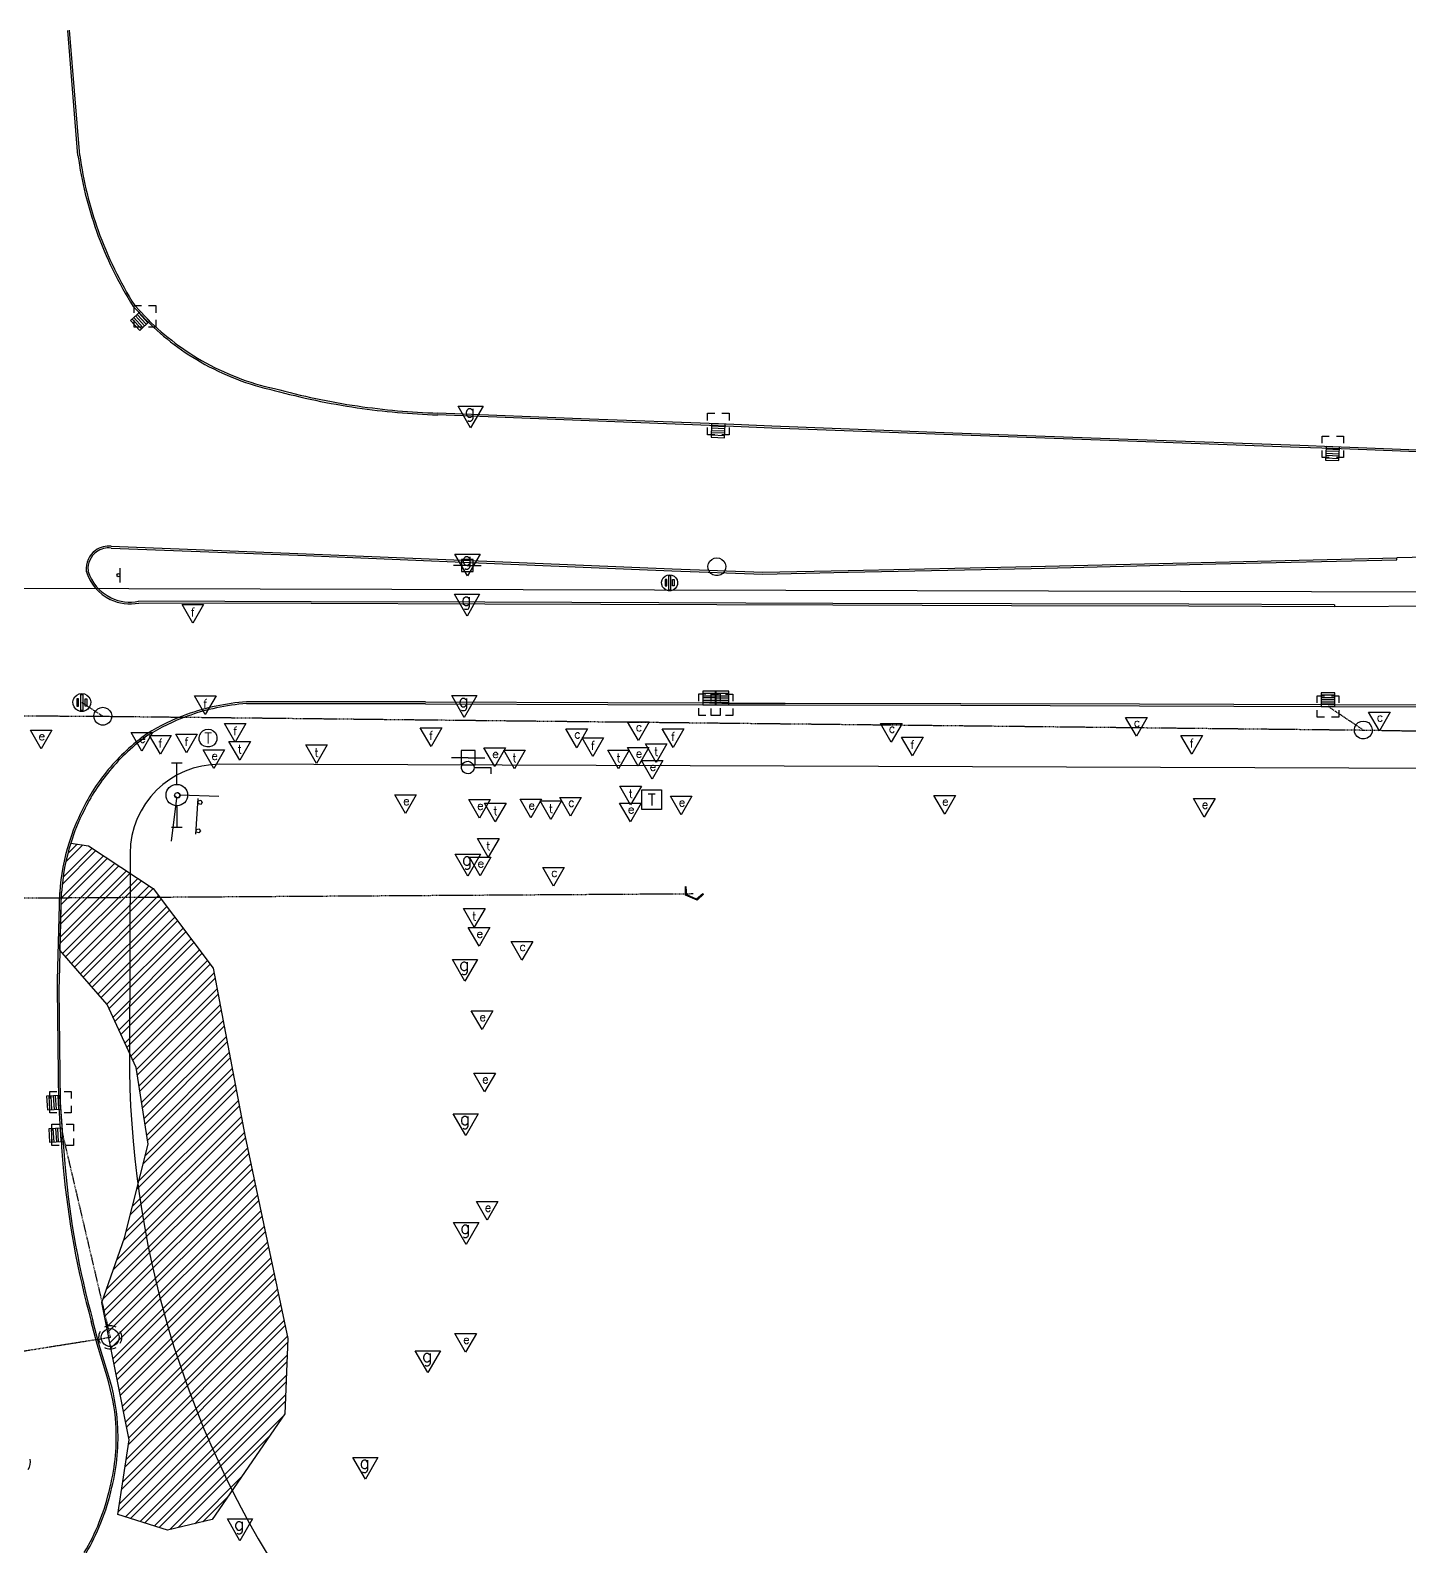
# Model space of a CAD drawing. Header units: feet. Extents: x 19943 to 22668, y 19646 to 21490.
# Drawn here: x 20239.2 to 20624.5, y 21063.5 to 21487.2 of the extents above; entities that cross this region are included whole.
import ezdxf

# ---------------------------------------------------------------- set-up
doc = ezdxf.new("R2010")
doc.units = ezdxf.units.FT
doc.header["$MEASUREMENT"] = 0
doc.linetypes.add('DASHED2', pattern=[0.375, 0.25, -0.125])
for name, color, linetype in [('V-CATV-UNDR-MRKR', 253, 'Continuous'), ('V-FIBR-UNDR-MRKR', 253, 'Continuous'), ('V-LSCP', 254, 'Continuous'), ('V-NGAS', 253, 'Continuous'), ('V-NGAS-PIPE', 253, 'Continuous'), ('V-NGAS-PIPE-MRKR', 253, 'Continuous'), ('V-PHON', 253, 'Continuous'), ('V-PHON-MHOL', 253, 'Continuous'), ('V-PHON-UNDR-MRKR', 253, 'Continuous'), ('V-POWR-POLE', 253, 'Continuous'), ('V-POWR-POLE-GUYW', 253, 'Continuous'), ('V-POWR-UNDR-MRKR', 253, 'Continuous'), ('V-PROP-LINE', 253, 'Continuous'), ('V-ROAD-CURB', 253, 'Continuous'), ('V-ROAD-CURB-BACK', 253, 'Continuous'), ('V-ROAD-CURB-FACE', 253, 'Continuous'), ('V-ROAD-SIGN', 253, 'Continuous'), ('V-STRM', 253, 'Continuous'), ('V-STRM-HWL', 253, 'Continuous'), ('V-STRM-INLT-CURB-BACK', 253, 'Continuous'), ('V-STRM-MHOL', 253, 'Continuous'), ('V-STRM-PIPE', 253, 'DASHED2'), ('V-STRM-YARD-INLT', 253, 'Continuous')]:
    doc.layers.add(name, color=color, linetype=linetype)
doc.styles.add('14', font='ROMANS')

# ---------------------------------------------------------------- blocks, each defined once
blk = doc.blocks.new('ex gas pm_flag')
for p, q in [((-0.0703, 0.0463), (0.0703, 0.0463)), ((0, -0.076), (-0.0703, 0.0463)), ((0.0703, 0.0463), (0, -0.076))]:
    blk.add_line(p, q)
at = {"style": '14'}
blk.add_text('g', height=0.07, dxfattribs=at).set_placement((-0.0332, -0.016))
blk = doc.blocks.new('ex gas valve')
for p, q in [((0, 0), (-0.077, 0)), ((0.033, 0.033), (-0.033, 0.033)), ((-0.033, 0.033), (-0.033, -0.033)), ((0, 0), (0.077, 0)), ((0.033, -0.033), (0.033, 0.033)), ((-0.033, -0.033), (0.033, -0.033))]:
    blk.add_line(p, q)
blk = doc.blocks.new('ex util pole')
for p, q in [((-0.06, 0), (-0.18, 0)), ((-0.1795, 0.03), (-0.1795, -0.03)), ((0.06, 0), (0.18, 0)), ((0.1801, 0.03), (0.1801, -0.03))]:
    blk.add_line(p, q)
blk.add_circle((0, 0), 0.06)
blk = doc.blocks.new('ex inlet')
for p, q in [((-0.06, 0.06), (-0.02, 0.06)), ((-0.06, 0.02), (-0.06, 0.06)), ((0.02, 0.06), (0.06, 0.06)), ((0.06, 0.06), (0.06, 0.02)), ((-0.06, -0.06), (-0.06, -0.02)), ((-0.02, -0.06), (-0.06, -0.06)), ((0.06, -0.06), (0.02, -0.06)), ((0.06, -0.02), (0.06, -0.06))]:
    blk.add_line(p, q)
blk = doc.blocks.new('ex storm mh')
for start, end in [(150, 210), (60, 120), (330, 30), (240, 300)]:
    blk.add_arc((0, 0), 0.065, start, end)
blk = doc.blocks.new('Existing Basemap')
at = {"layer": 'V-LSCP'}
h = blk.add_hatch(dxfattribs=at)
h.set_pattern_fill('ANSI32', color=256, scale=10, style=0)
h.set_pattern_definition([(45, (0.0085, -0.0877), (-2.65165043, 2.65165043), []), (45, (1.7763, -0.0877), (-2.65165043, 2.65165043), [])])
h.paths.add_polyline_path([(20290.27, 21225.15), (20273.46, 21247.38), (20255.43, 21259.33), (20250.46, 21260.04, 0.059095), (20247.88, 21246.23), (20247.37, 21230.14), (20260.66, 21214.98), (20268.76, 21197.39), (20272.1, 21175.95), (20265.51, 21149.72), (20259.1, 21131.7), (20266.76, 21093.34), (20263.64, 21072.44), (20277.49, 21068.1), (20290, 21071.04), (20310.25, 21100.55), (20311.14, 21121.65), (20299.21, 21177.96)])
h.paths.add_polyline_path([(20223.17, 21005.26), (20220.12, 21018.71), (20211.23, 21023.52), (20204.81, 21018.25), (20201.09, 21007.09), (20197.78, 20993.54), (20192.91, 20987.35), (20182.8, 20980.29), (20169.88, 20976.39), (20159.51, 20978.12), (20152.33, 20981.42), (20147.28, 20979.59), (20145.01, 20976.61), (20145.47, 20973.07), (20154.27, 20965.3), (20176.75, 20954.22), (20189.97, 20953.19), (20201.19, 20961.96), (20212.21, 20975.6), (20221.29, 20991.65)])
at = {"layer": 'V-CATV-UNDR-MRKR', "linetype": 'Continuous'}
for p, q in [((20613.05, 21296.66), (20619.05, 21296.66)), ((20616.05, 21291.44), (20613.05, 21296.66)), ((20619.05, 21296.66), (20616.05, 21291.44)), ((20406.03, 21293.93), (20412.03, 21293.93)), ((20409.03, 21288.71), (20406.03, 21293.93)), ((20412.03, 21293.93), (20409.03, 21288.71)), ((20476.7, 21293.52), (20482.7, 21293.52)), ((20479.7, 21288.3), (20476.7, 21293.52)), ((20482.7, 21293.52), (20479.7, 21288.3)), ((20545.16, 21295.18), (20551.16, 21295.18)), ((20548.16, 21289.96), (20545.16, 21295.18)), ((20551.16, 21295.18), (20548.16, 21289.96)), ((20388.81, 21291.95), (20394.81, 21291.95)), ((20391.81, 21286.73), (20388.81, 21291.95)), ((20394.81, 21291.95), (20391.81, 21286.73)), ((20387.1, 21272.84), (20393.1, 21272.84)), ((20390.1, 21267.62), (20387.1, 21272.84)), ((20393.1, 21272.84), (20390.1, 21267.62)), ((20382.34, 21253.27), (20388.34, 21253.27)), ((20385.34, 21248.05), (20382.34, 21253.27)), ((20388.34, 21253.27), (20385.34, 21248.05)), ((20373.51, 21232.54), (20379.51, 21232.54)), ((20376.51, 21227.32), (20373.51, 21232.54)), ((20379.51, 21232.54), (20376.51, 21227.32))]:
    blk.add_line(p, q, dxfattribs=at)
at = {"layer": 'V-FIBR-UNDR-MRKR'}
for p, q in [((20281.56, 21326.76), (20287.56, 21326.76)), ((20284.56, 21321.54), (20281.56, 21326.76)), ((20287.56, 21326.76), (20284.56, 21321.54)), ((20285.05, 21301.2), (20291.05, 21301.2)), ((20288.05, 21295.98), (20285.05, 21301.2)), ((20291.05, 21301.2), (20288.05, 21295.98)), ((20293.41, 21293.53), (20299.41, 21293.53)), ((20296.41, 21288.31), (20293.41, 21293.53)), ((20299.41, 21293.53), (20296.41, 21288.31)), ((20272.5, 21290.12), (20278.5, 21290.12)), ((20275.5, 21284.9), (20272.5, 21290.12)), ((20278.5, 21290.12), (20275.5, 21284.9)), ((20279.82, 21290.55), (20285.82, 21290.55)), ((20282.82, 21285.33), (20279.82, 21290.55)), ((20285.82, 21290.55), (20282.82, 21285.33)), ((20348.11, 21292.25), (20354.11, 21292.25)), ((20351.11, 21287.03), (20348.11, 21292.25)), ((20354.11, 21292.25), (20351.11, 21287.03)), ((20393.32, 21289.44), (20399.32, 21289.44)), ((20396.32, 21284.22), (20393.32, 21289.44)), ((20399.32, 21289.44), (20396.32, 21284.22)), ((20415.72, 21291.97), (20421.72, 21291.97)), ((20418.72, 21286.75), (20415.72, 21291.97)), ((20421.72, 21291.97), (20418.72, 21286.75)), ((20482.59, 21289.7), (20488.59, 21289.7)), ((20485.59, 21284.48), (20482.59, 21289.7)), ((20488.59, 21289.7), (20485.59, 21284.48)), ((20560.63, 21290.12), (20566.63, 21290.12)), ((20563.63, 21284.9), (20560.63, 21290.12)), ((20566.63, 21290.12), (20563.63, 21284.9))]:
    blk.add_line(p, q, dxfattribs=at)
at = {"layer": 'V-LSCP'}
for p, q in [((20250.46, 21260.04), (20255.43, 21259.33)), ((20255.43, 21259.33), (20273.46, 21247.38)), ((20247.37, 21230.14), (20247.88, 21246.23)), ((20273.46, 21247.38), (20290.27, 21225.15)), ((20260.66, 21214.98), (20247.37, 21230.14)), ((20290.27, 21225.15), (20299.21, 21177.96)), ((20268.76, 21197.39), (20260.66, 21214.98)), ((20272.1, 21175.95), (20268.76, 21197.39)), ((20299.21, 21177.96), (20311.14, 21121.65)), ((20265.51, 21149.72), (20272.1, 21175.95)), ((20259.1, 21131.7), (20265.51, 21149.72)), ((20266.76, 21093.34), (20259.1, 21131.7)), ((20311.14, 21121.65), (20310.25, 21100.55)), ((20310.25, 21100.55), (20290, 21071.04)), ((20263.64, 21072.44), (20266.76, 21093.34)), ((20277.49, 21068.1), (20263.64, 21072.44)), ((20290, 21071.04), (20277.49, 21068.1))]:
    blk.add_line(p, q, dxfattribs=at)
blk.add_arc((20307.38, 21242.29), 59.63, 162.6823, 176.2101, dxfattribs=at)
at = {"layer": 'V-NGAS-PIPE'}
for p, q in [((20359.64, 21281.44), (20359.8, 21281.93)), ((20359.64, 21280.91), (20359.64, 21281.44)), ((20359.8, 21280.42), (20359.64, 21280.91)), ((20359.8, 21281.93), (20360.09, 21282.37)), ((20360.09, 21279.98), (20359.8, 21280.42)), ((20360.09, 21282.37), (20360.5, 21282.69)), ((20360.5, 21279.66), (20360.09, 21279.98)), ((20360.5, 21282.69), (20360.98, 21282.88)), ((20360.98, 21279.47), (20360.5, 21279.66)), ((20360.98, 21282.88), (20361.5, 21282.92)), ((20361.5, 21282.92), (20362.01, 21282.8)), ((20362.01, 21282.8), (20362.46, 21282.54)), ((20362.46, 21279.81), (20362.01, 21279.55)), ((20362.46, 21282.54), (20362.82, 21282.16)), ((20362.82, 21280.19), (20362.46, 21279.81)), ((20362.82, 21282.16), (20363.05, 21281.69)), ((20363.05, 21280.66), (20362.82, 21280.19)), ((20363.05, 21281.69), (20363.12, 21281.18)), ((20363.12, 21281.18), (20363.05, 21280.66)), ((20363.12, 21281.18), (20363.12, 21281.18)), ((20363.12, 21281.18), (20367.78, 21281.18)), ((20367.78, 21281.18), (20367.78, 21279.43)), ((20361.5, 21279.43), (20360.98, 21279.47)), ((20362.01, 21279.55), (20361.5, 21279.43))]:
    blk.add_line(p, q, dxfattribs=at)
at = {"layer": 'V-PHON'}
for p, q in [((20410, 21269.44), (20410, 21274.94)), ((20410, 21274.94), (20415.5, 21274.94)), ((20415.5, 21274.94), (20415.5, 21269.44)), ((20415.5, 21269.44), (20410, 21269.44))]:
    blk.add_line(p, q, dxfattribs=at)
at = {"layer": 'V-PHON-MHOL'}
for p, q in [((20286.32, 21289.59), (20286.49, 21290.32)), ((20286.38, 21288.85), (20286.32, 21289.59)), ((20286.65, 21288.16), (20286.38, 21288.85)), ((20286.49, 21290.32), (20286.86, 21290.97)), ((20287.11, 21287.57), (20286.65, 21288.16)), ((20286.86, 21290.97), (20287.4, 21291.47)), ((20287.4, 21291.47), (20288.08, 21291.8)), ((20288.08, 21291.8), (20288.81, 21291.91)), ((20288.81, 21291.91), (20289.55, 21291.8)), ((20288.81, 21291.91), (20288.81, 21291.91)), ((20289.55, 21291.8), (20290.22, 21291.47)), ((20290.22, 21291.47), (20290.77, 21290.97)), ((20290.98, 21288.16), (20290.51, 21287.57)), ((20290.77, 21290.97), (20291.14, 21290.32)), ((20291.25, 21288.85), (20290.98, 21288.16)), ((20291.14, 21290.32), (20291.31, 21289.59)), ((20291.31, 21289.59), (20291.25, 21288.85)), ((20287.73, 21287.15), (20287.11, 21287.57)), ((20288.44, 21286.93), (20287.73, 21287.15)), ((20289.19, 21286.93), (20288.44, 21286.93)), ((20289.9, 21287.15), (20289.19, 21286.93)), ((20290.51, 21287.57), (20289.9, 21287.15))]:
    blk.add_line(p, q, dxfattribs=at)
at = {"layer": 'V-PHON-UNDR-MRKR', "linetype": 'Continuous'}
for p, q in [((20294.66, 21288.47), (20300.66, 21288.47)), ((20297.66, 21283.25), (20294.66, 21288.47)), ((20300.66, 21288.47), (20297.66, 21283.25)), ((20316.14, 21287.52), (20322.14, 21287.52)), ((20319.14, 21282.3), (20316.14, 21287.52)), ((20322.14, 21287.52), (20319.14, 21282.3)), ((20371.42, 21286.03), (20377.42, 21286.03)), ((20374.42, 21280.81), (20371.42, 21286.03)), ((20377.42, 21286.03), (20374.42, 21280.81)), ((20400.49, 21286.03), (20406.49, 21286.03)), ((20403.49, 21280.81), (20400.49, 21286.03)), ((20406.49, 21286.03), (20403.49, 21280.81)), ((20411.01, 21287.78), (20417.01, 21287.78)), ((20414.01, 21282.56), (20411.01, 21287.78)), ((20417.01, 21287.78), (20414.01, 21282.56)), ((20403.88, 21276), (20409.88, 21276)), ((20406.88, 21270.78), (20403.88, 21276)), ((20409.88, 21276), (20406.88, 21270.78)), ((20366.07, 21271.21), (20372.07, 21271.21)), ((20369.07, 21265.99), (20366.07, 21271.21)), ((20372.07, 21271.21), (20369.07, 21265.99)), ((20381.59, 21271.86), (20387.59, 21271.86)), ((20384.59, 21266.64), (20381.59, 21271.86)), ((20387.59, 21271.86), (20384.59, 21266.64)), ((20364.11, 21261.39), (20370.11, 21261.39)), ((20367.11, 21256.17), (20364.11, 21261.39)), ((20370.11, 21261.39), (20367.11, 21256.17)), ((20360.19, 21241.77), (20366.19, 21241.77)), ((20363.19, 21236.55), (20360.19, 21241.77)), ((20366.19, 21241.77), (20363.19, 21236.55))]:
    blk.add_line(p, q, dxfattribs=at)
at = {"layer": 'V-POWR-POLE-GUYW'}
for p, q in [((20278.58, 21260.56), (20280.12, 21272.58)), ((20279.43, 21273.48), (20279.73, 21274.02)), ((20279.59, 21272.89), (20279.43, 21273.48)), ((20279.49, 21273.5), (20279.72, 21274.01)), ((20279.69, 21272.98), (20279.49, 21273.5)), ((20279.49, 21273.5), (20279.49, 21273.5)), ((20280.12, 21272.58), (20279.59, 21272.89)), ((20280.2, 21272.75), (20279.69, 21272.98)), ((20279.72, 21274.01), (20280.25, 21274.2)), ((20279.73, 21274.02), (20280.33, 21274.18)), ((20280.72, 21272.74), (20280.12, 21272.58)), ((20280.72, 21272.94), (20280.2, 21272.75)), ((20280.25, 21274.2), (20280.75, 21273.97)), ((20280.33, 21274.18), (20280.87, 21273.88)), ((20280.33, 21274.18), (20280.33, 21274.18)), ((20280.95, 21273.45), (20280.72, 21272.94)), ((20281.03, 21273.28), (20280.72, 21272.74)), ((20280.75, 21273.97), (20280.95, 21273.45)), ((20280.87, 21273.88), (20281.03, 21273.28)), ((20291.86, 21273.09), (20280.95, 21273.45))]:
    blk.add_line(p, q, dxfattribs=at)
at = {"layer": 'V-POWR-UNDR-MRKR'}
for p, q in [((20239.17, 21291.66), (20245.17, 21291.66)), ((20242.17, 21286.44), (20239.17, 21291.66)), ((20245.17, 21291.66), (20242.17, 21286.44)), ((20267.3, 21290.97), (20273.3, 21290.97)), ((20270.3, 21285.75), (20267.3, 21290.97)), ((20273.3, 21290.97), (20270.3, 21285.75)), ((20287.44, 21286.16), (20293.44, 21286.16)), ((20290.44, 21280.94), (20287.44, 21286.16)), ((20293.44, 21286.16), (20290.44, 21280.94)), ((20365.91, 21286.7), (20371.91, 21286.7)), ((20368.91, 21281.48), (20365.91, 21286.7)), ((20371.91, 21286.7), (20368.91, 21281.48)), ((20406, 21286.8), (20412, 21286.8)), ((20409, 21281.58), (20406, 21286.8)), ((20412, 21286.8), (20409, 21281.58)), ((20409.88, 21283.13), (20415.88, 21283.13)), ((20412.88, 21277.91), (20409.88, 21283.13)), ((20415.88, 21283.13), (20412.88, 21277.91)), ((20341, 21273.53), (20347, 21273.53)), ((20344, 21268.31), (20341, 21273.53)), ((20347, 21273.53), (20344, 21268.31)), ((20361.66, 21272.22), (20367.66, 21272.22)), ((20364.66, 21267), (20361.66, 21272.22)), ((20367.66, 21272.22), (20364.66, 21267)), ((20375.99, 21272.3), (20381.99, 21272.3)), ((20378.99, 21267.08), (20375.99, 21272.3)), ((20381.99, 21272.3), (20378.99, 21267.08)), ((20403.81, 21271.21), (20409.81, 21271.21)), ((20406.81, 21265.99), (20403.81, 21271.21)), ((20409.81, 21271.21), (20406.81, 21265.99)), ((20418.01, 21273.15), (20424.01, 21273.15)), ((20421.01, 21267.93), (20418.01, 21273.15)), ((20424.01, 21273.15), (20421.01, 21267.93)), ((20491.61, 21273.4), (20497.61, 21273.4)), ((20494.61, 21268.18), (20491.61, 21273.4)), ((20497.61, 21273.4), (20494.61, 21268.18)), ((20564.14, 21272.53), (20570.14, 21272.53)), ((20567.14, 21267.31), (20564.14, 21272.53)), ((20570.14, 21272.53), (20567.14, 21267.31)), ((20361.82, 21256.12), (20367.82, 21256.12)), ((20364.82, 21250.9), (20361.82, 21256.12)), ((20367.82, 21256.12), (20364.82, 21250.9)), ((20361.53, 21236.45), (20367.53, 21236.45)), ((20364.53, 21231.23), (20361.53, 21236.45)), ((20367.53, 21236.45), (20364.53, 21231.23)), ((20362.36, 21213.18), (20368.36, 21213.18)), ((20365.36, 21207.96), (20362.36, 21213.18)), ((20368.36, 21213.18), (20365.36, 21207.96)), ((20363.09, 21195.78), (20369.09, 21195.78)), ((20366.09, 21190.56), (20363.09, 21195.78)), ((20369.09, 21195.78), (20366.09, 21190.56)), ((20363.81, 21159.92), (20369.81, 21159.92)), ((20366.81, 21154.7), (20363.81, 21159.92)), ((20369.81, 21159.92), (20366.81, 21154.7)), ((20357.77, 21123.02), (20363.77, 21123.02)), ((20360.77, 21117.8), (20357.77, 21123.02)), ((20363.77, 21123.02), (20360.77, 21117.8))]:
    blk.add_line(p, q, dxfattribs=at)
at = {"layer": 'V-PROP-LINE'}
for p, q in [((20003.33, 21331.86), (21322.62, 21328.58)), ((20651.61, 21280.88), (20292.12, 21282.1)), ((20267.04, 21257.19), (20266.84, 21201.32))]:
    blk.add_line(p, q, dxfattribs=at)
for centre, radius, start, end in [((20292.04, 21257.1), 25, 89.8044, 179.8044), ((20536.84, 21200.4), 270, 179.8044, 213.0678)]:
    blk.add_arc(centre, radius, start, end, dxfattribs=at)
at = {"layer": 'V-ROAD-CURB'}
for p, q in [((20651.45, 21340.44), (20620.96, 21339.74)), ((20651.71, 21326.42), (20603.5, 21326.11))]:
    blk.add_line(p, q, dxfattribs=at)
at = {"layer": 'V-ROAD-CURB-BACK', "linetype": 'Continuous'}
for p, q in [((20252.97, 21452.23), (20250.12, 21487.19)), ((20271.19, 21407.27), (20268.33, 21410.3)), ((20395.34, 21378.54), (20352.99, 21380.23)), ((20431.39, 21377.19), (20395.34, 21378.54)), ((20446.35, 21376.56), (20431.39, 21377.19)), ((20496.88, 21374.63), (20446.35, 21376.56)), ((20545.84, 21372.86), (20496.88, 21374.63)), ((20593.79, 21371.13), (20545.84, 21372.86)), ((20603.06, 21370.8), (20593.79, 21371.13)), ((20642.93, 21369.23), (20603.06, 21370.8)), ((20261.75, 21342.52), (20313.91, 21340.51)), ((20313.91, 21340.51), (20366.65, 21338.32)), ((20570.33, 21338.07), (20620.97, 21339.24)), ((20620.97, 21339.24), (20620.96, 21339.74)), ((20366.65, 21338.32), (20418.43, 21336.16)), ((20418.43, 21336.16), (20443.78, 21335.25)), ((20443.78, 21335.25), (20467.65, 21335.73)), ((20467.65, 21335.73), (20518.79, 21336.83)), ((20518.79, 21336.83), (20570.33, 21338.07)), ((20317.62, 21327.51), (20269.42, 21327.64)), ((20366.14, 21327.36), (20317.62, 21327.51)), ((20463.4, 21327.02), (20366.14, 21327.36)), ((20513.32, 21326.9), (20463.4, 21327.02)), ((20562.82, 21326.81), (20513.32, 21326.9)), ((20603.51, 21326.61), (20562.82, 21326.81)), ((20603.51, 21326.61), (20603.5, 21326.11)), ((20349.6, 21299.02), (20299.58, 21299.02)), ((20349.6, 21299.02), (20400.54, 21298.84)), ((20400.54, 21298.84), (20428.91, 21298.73)), ((20428.91, 21298.73), (20432.39, 21298.71)), ((20432.39, 21298.71), (20450.09, 21298.7)), ((20450.09, 21298.7), (20499.15, 21298.6)), ((20499.15, 21298.6), (20549.04, 21298.46)), ((20549.04, 21298.46), (20601.72, 21298.25)), ((20601.72, 21298.25), (20651.06, 21298.11)), ((20247.3, 21221.77), (20247.88, 21246.23)), ((20247.25, 21219.43), (20247.3, 21221.77)), ((20247.59, 21187.65), (20247.25, 21219.43)), ((20248.21, 21178.56), (20247.59, 21187.65)), ((20258.34, 21120.18), (20256.66, 21126.53)), ((20261.09, 21111.03), (20258.34, 21120.18))]:
    blk.add_line(p, q, dxfattribs=at)
for centre, radius, start, end in [((20357.43, 21466.71), 105.45, 187.89, 199.6545), ((20357.43, 21466.71), 105.45, 199.6545, 212.3373), ((20322.78, 21457.19), 71.79, 224.0561, 240.0901), ((20322.78, 21457.19), 71.79, 240.0901, 257.6457), ((20358.87, 21574.89), 194.74, 254.6813, 261.6393), ((20358.87, 21574.89), 194.74, 261.6393, 268.2714), ((20261.09, 21336.73), 5.83, 125.9246, 185.3823), ((20261.09, 21336.73), 5.83, 83.5013, 125.9246), ((20267.03, 21339.66), 12.26, 196.4757, 244.3555), ((20267.03, 21339.66), 12.26, 244.3555, 281.2056), ((20303.7, 21238.78), 60.39, 93.916, 110.0766), ((20303.7, 21238.78), 60.39, 110.0766, 121.6197), ((20304.21, 21244.71), 55.72, 125.2706, 140.3471), ((20304.21, 21244.71), 55.72, 140.3471, 154.1218), ((20307.38, 21242.29), 59.63, 153.3585, 162.6823), ((20307.38, 21242.29), 59.63, 162.6823, 176.2101), ((20492.09, 21191.46), 244.22, 183.027, 185.199), ((20492.09, 21191.46), 244.22, 185.199, 195.4178), ((20206.54, 21094.03), 57.14, 3.8651, 17.3061), ((20206.54, 21094.03), 57.14, 345.8453, 3.8651), ((20201.77, 21093.04), 61.56, 338.12, 347.8322), ((20201.77, 21093.04), 61.56, 329.2421, 338.12)]:
    blk.add_arc(centre, radius, start, end, dxfattribs=at)
at = {"layer": 'V-ROAD-CURB-FACE'}
for p, q in [((20252.48, 21452.18), (20249.62, 21487.15)), ((20270.83, 21406.92), (20267.93, 21409.99)), ((20395.33, 21378.04), (20352.98, 21379.73)), ((20431.37, 21376.69), (20395.33, 21378.04)), ((20446.33, 21376.06), (20431.37, 21376.69)), ((20496.87, 21374.13), (20446.33, 21376.06)), ((20545.82, 21372.36), (20496.87, 21374.13)), ((20593.77, 21370.63), (20545.82, 21372.36)), ((20603.04, 21370.3), (20593.77, 21370.63)), ((20642.91, 21368.73), (20603.04, 21370.3)), ((20261.78, 21343.02), (20313.93, 21341.01)), ((20313.93, 21341.01), (20366.67, 21338.82)), ((20570.32, 21338.57), (20620.96, 21339.74)), ((20366.67, 21338.82), (20418.45, 21336.66)), ((20418.45, 21336.66), (20443.78, 21335.75)), ((20443.78, 21335.75), (20467.64, 21336.23)), ((20467.64, 21336.23), (20518.77, 21337.33)), ((20518.77, 21337.33), (20570.32, 21338.57)), ((20317.61, 21327.01), (20269.46, 21327.14)), ((20366.13, 21326.86), (20317.61, 21327.01)), ((20463.4, 21326.52), (20366.13, 21326.86)), ((20513.32, 21326.4), (20463.4, 21326.52)), ((20562.82, 21326.31), (20513.32, 21326.4)), ((20603.5, 21326.11), (20562.82, 21326.31)), ((20349.6, 21299.52), (20299.54, 21299.52)), ((20349.6, 21299.52), (20400.54, 21299.34)), ((20400.54, 21299.34), (20428.91, 21299.23)), ((20428.91, 21299.23), (20432.39, 21299.21)), ((20432.39, 21299.21), (20450.09, 21299.2)), ((20450.09, 21299.2), (20499.15, 21299.1)), ((20499.15, 21299.1), (20549.04, 21298.96)), ((20549.04, 21298.96), (20601.72, 21298.75)), ((20601.72, 21298.75), (20651.06, 21298.61)), ((20246.8, 21221.78), (20247.38, 21246.25)), ((20246.75, 21219.43), (20246.8, 21221.78)), ((20247.09, 21187.63), (20246.75, 21219.43)), ((20247.71, 21178.53), (20247.09, 21187.63)), ((20257.86, 21120.04), (20256.18, 21126.4)), ((20260.61, 21110.89), (20257.86, 21120.04))]:
    blk.add_line(p, q, dxfattribs=at)
for centre, radius, start, end in [((20357.43, 21466.71), 105.95, 187.8824, 199.6545), ((20357.43, 21466.71), 105.95, 199.6545, 212.3634), ((20322.78, 21457.19), 72.29, 224.0536, 240.0901), ((20322.78, 21457.19), 72.29, 240.0901, 257.6355), ((20358.87, 21574.89), 195.24, 254.6851, 261.6393), ((20358.87, 21574.89), 195.24, 261.6393, 268.2707), ((20261.09, 21336.73), 6.33, 125.9246, 185.8263), ((20261.09, 21336.73), 6.33, 83.674, 125.9246), ((20267.03, 21339.66), 12.76, 196.26, 244.3555), ((20267.03, 21339.66), 12.76, 244.3555, 280.98), ((20303.7, 21238.78), 60.89, 93.916, 110.0766), ((20303.7, 21238.78), 60.89, 110.0766, 121.6347), ((20304.21, 21244.71), 56.22, 125.2544, 140.3471), ((20304.21, 21244.71), 56.22, 140.3471, 154.1184), ((20307.38, 21242.29), 60.13, 153.3616, 162.6823), ((20307.38, 21242.29), 60.13, 162.6823, 176.2202), ((20492.09, 21191.46), 244.72, 183.0279, 185.199), ((20492.09, 21191.46), 244.72, 185.199, 195.4172), ((20206.54, 21094.03), 56.64, 3.8651, 17.3086), ((20206.54, 21094.03), 56.64, 345.8366, 3.8651), ((20235.35, 21087.23), 3.86, 325.5416, 9.7522), ((20201.77, 21093.04), 61.06, 338.12, 347.8403), ((20201.77, 21093.04), 61.06, 329.242, 338.12)]:
    blk.add_arc(centre, radius, start, end, dxfattribs=at)
at = {"layer": 'V-ROAD-SIGN'}
for p, q in [((20263.29, 21334.93), (20263.63, 21335.4)), ((20263.63, 21334.45), (20263.29, 21334.93)), ((20263.29, 21334.93), (20263.29, 21334.93)), ((20263.63, 21335.4), (20264.19, 21335.22)), ((20264.19, 21335.22), (20264.19, 21334.64)), ((20264.29, 21332.93), (20264.29, 21336.93)), ((20264.19, 21334.64), (20263.63, 21334.45)), ((20285.92, 21272.51), (20285.32, 21262.53)), ((20286.01, 21271.14), (20286.05, 21271.87)), ((20286.05, 21271.87), (20286.76, 21272.06)), ((20287.16, 21271.44), (20286.69, 21270.87)), ((20286.76, 21272.06), (20287.16, 21271.44)), ((20287.16, 21271.44), (20287.16, 21271.44)), ((20286.69, 21270.87), (20286.01, 21271.14)), ((20285.53, 21263.15), (20285.57, 21263.89)), ((20286.21, 21262.89), (20285.53, 21263.15)), ((20285.57, 21263.89), (20286.28, 21264.07)), ((20286.68, 21263.45), (20286.21, 21262.89)), ((20286.28, 21264.07), (20286.68, 21263.45)), ((20286.68, 21263.45), (20286.68, 21263.45))]:
    blk.add_line(p, q, dxfattribs=at)
at = {"layer": 'V-STRM-HWL'}
for p, q in [((20422.22, 21245.48), (20422.18, 21247.94)), ((20422.18, 21247.94), (20422.41, 21247.84)), ((20422.54, 21245.61), (20422.41, 21247.84)), ((20427.01, 21245.89), (20425.31, 21244.44)), ((20427.24, 21245.79), (20425.44, 21244.11)), ((20427.01, 21245.89), (20427.24, 21245.79)), ((20425.44, 21244.11), (20422.22, 21245.48)), ((20425.31, 21244.44), (20422.54, 21245.61))]:
    blk.add_line(p, q, dxfattribs=at)
at = {"layer": 'V-STRM-INLT-CURB-BACK'}
for p, q in [((20269.9, 21408.65), (20267.14, 21406.06)), ((20270.64, 21404.17), (20268.06, 21406.93)), ((20268.52, 21407.36), (20271.1, 21404.6)), ((20271.56, 21405.03), (20268.98, 21407.79)), ((20269.44, 21408.22), (20272.02, 21405.46)), ((20272.48, 21405.89), (20269.9, 21408.65)), ((20267.14, 21406.06), (20269.72, 21403.31)), ((20267.6, 21406.5), (20270.18, 21403.74)), ((20269.72, 21403.31), (20272.48, 21405.89)), ((20429.5, 21377.25), (20429.37, 21373.48)), ((20433.28, 21377.12), (20429.5, 21377.25)), ((20433.14, 21373.34), (20433.28, 21377.12)), ((20429.37, 21373.48), (20433.14, 21373.34)), ((20429.39, 21374.11), (20433.17, 21373.97)), ((20433.19, 21374.6), (20429.41, 21374.74)), ((20429.44, 21375.37), (20433.21, 21375.23)), ((20433.24, 21375.86), (20429.46, 21376)), ((20429.48, 21376.62), (20433.26, 21376.49)), ((20601.17, 21370.89), (20601, 21367.11)), ((20601.09, 21369), (20604.86, 21368.82)), ((20604.89, 21369.45), (20601.12, 21369.63)), ((20601.14, 21370.26), (20604.92, 21370.08)), ((20604.95, 21370.71), (20601.17, 21370.89)), ((20604.77, 21366.94), (20604.95, 21370.71)), ((20601, 21367.11), (20604.77, 21366.94)), ((20601.03, 21367.74), (20604.8, 21367.56)), ((20604.83, 21368.19), (20601.06, 21368.37)), ((20430.8, 21302.51), (20427.02, 21302.51)), ((20427.02, 21302.51), (20427.02, 21298.73)), ((20430.8, 21301.88), (20427.02, 21301.88)), ((20427.02, 21301.25), (20430.8, 21301.25)), ((20434.28, 21302.49), (20430.5, 21302.49)), ((20430.5, 21302.49), (20430.5, 21298.71)), ((20434.28, 21301.86), (20430.5, 21301.86)), ((20430.5, 21301.23), (20434.28, 21301.23)), ((20430.8, 21298.73), (20430.8, 21302.51)), ((20434.28, 21298.71), (20434.28, 21302.49)), ((20603.61, 21302.03), (20599.83, 21302.03)), ((20599.83, 21302.03), (20599.83, 21298.25)), ((20603.61, 21301.4), (20599.83, 21301.4)), ((20603.61, 21298.25), (20603.61, 21302.03)), ((20430.8, 21300.62), (20427.02, 21300.62)), ((20427.02, 21299.99), (20430.8, 21299.99)), ((20430.8, 21299.36), (20427.02, 21299.36)), ((20427.02, 21298.73), (20430.8, 21298.73)), ((20434.28, 21300.6), (20430.5, 21300.6)), ((20430.5, 21299.97), (20434.28, 21299.97)), ((20434.28, 21299.34), (20430.5, 21299.34)), ((20430.5, 21298.71), (20434.28, 21298.71)), ((20599.83, 21300.77), (20603.61, 21300.77)), ((20603.61, 21300.14), (20599.83, 21300.14)), ((20599.83, 21299.51), (20603.61, 21299.51)), ((20603.61, 21298.88), (20599.83, 21298.88)), ((20599.83, 21298.25), (20603.61, 21298.25)), ((20247.48, 21189.54), (20243.7, 21189.31)), ((20243.7, 21189.31), (20243.93, 21185.54)), ((20244.33, 21189.35), (20244.56, 21185.58)), ((20245.19, 21185.61), (20244.96, 21189.39)), ((20245.59, 21189.42), (20245.82, 21185.65)), ((20246.45, 21185.69), (20246.22, 21189.46)), ((20246.85, 21189.5), (20247.07, 21185.73)), ((20247.7, 21185.76), (20247.48, 21189.54)), ((20243.93, 21185.54), (20247.7, 21185.76)), ((20248.1, 21180.45), (20244.32, 21180.22)), ((20244.32, 21180.22), (20244.55, 21176.45)), ((20244.95, 21180.26), (20245.18, 21176.48)), ((20245.81, 21176.52), (20245.58, 21180.29)), ((20246.21, 21180.33), (20246.44, 21176.56)), ((20247.07, 21176.6), (20246.84, 21180.37)), ((20247.47, 21180.41), (20247.7, 21176.64)), ((20248.32, 21176.67), (20248.1, 21180.45)), ((20244.55, 21176.45), (20248.32, 21176.67))]:
    blk.add_line(p, q, dxfattribs=at)
at = {"layer": 'V-STRM-MHOL'}
for p, q in [((20428.99, 21338.83), (20429.54, 21339.34)), ((20429.54, 21339.34), (20430.21, 21339.66)), ((20430.21, 21339.66), (20430.95, 21339.77)), ((20430.95, 21339.77), (20431.68, 21339.66)), ((20430.95, 21339.77), (20430.95, 21339.77)), ((20431.68, 21339.66), (20432.35, 21339.34)), ((20432.35, 21339.34), (20432.9, 21338.83)), ((20428.45, 21337.46), (20428.62, 21338.19)), ((20428.51, 21336.72), (20428.45, 21337.46)), ((20428.78, 21336.02), (20428.51, 21336.72)), ((20428.62, 21338.19), (20428.99, 21338.83)), ((20429.24, 21335.44), (20428.78, 21336.02)), ((20429.86, 21335.02), (20429.24, 21335.44)), ((20430.57, 21334.8), (20429.86, 21335.02)), ((20431.32, 21334.8), (20430.57, 21334.8)), ((20432.03, 21335.02), (20431.32, 21334.8)), ((20432.65, 21335.44), (20432.03, 21335.02)), ((20433.11, 21336.02), (20432.65, 21335.44)), ((20432.9, 21338.83), (20433.27, 21338.19)), ((20433.38, 21336.72), (20433.11, 21336.02)), ((20433.27, 21338.19), (20433.44, 21337.46)), ((20433.44, 21337.46), (20433.38, 21336.72)), ((20257.08, 21296.43), (20257.46, 21297.07)), ((20257.46, 21297.07), (20258, 21297.58)), ((20258, 21297.58), (20258.67, 21297.9)), ((20258.67, 21297.9), (20259.41, 21298.01)), ((20259.41, 21298.01), (20260.15, 21297.9)), ((20259.41, 21298.01), (20259.41, 21298.01)), ((20260.15, 21297.9), (20260.82, 21297.58)), ((20260.82, 21297.58), (20261.37, 21297.07)), ((20261.37, 21297.07), (20261.74, 21296.43)), ((20256.92, 21295.7), (20257.08, 21296.43)), ((20256.97, 21294.96), (20256.92, 21295.7)), ((20257.25, 21294.26), (20256.97, 21294.96)), ((20257.71, 21293.68), (20257.25, 21294.26)), ((20258.33, 21293.26), (20257.71, 21293.68)), ((20259.04, 21293.04), (20258.33, 21293.26)), ((20259.78, 21293.04), (20259.04, 21293.04)), ((20260.5, 21293.26), (20259.78, 21293.04)), ((20261.11, 21293.68), (20260.5, 21293.26)), ((20261.58, 21294.26), (20261.11, 21293.68)), ((20261.85, 21294.96), (20261.58, 21294.26)), ((20261.74, 21296.43), (20261.9, 21295.7)), ((20261.9, 21295.7), (20261.85, 21294.96)), ((20609.07, 21291.84), (20609.24, 21292.57)), ((20609.24, 21292.57), (20609.61, 21293.21)), ((20609.61, 21293.21), (20610.16, 21293.72)), ((20610.16, 21293.72), (20610.83, 21294.04)), ((20610.83, 21294.04), (20611.57, 21294.16)), ((20611.57, 21294.16), (20612.3, 21294.04)), ((20611.57, 21294.16), (20611.57, 21294.16)), ((20612.3, 21294.04), (20612.98, 21293.72)), ((20612.98, 21293.72), (20613.52, 21293.21)), ((20613.52, 21293.21), (20613.9, 21292.57)), ((20613.9, 21292.57), (20614.06, 21291.84)), ((20609.13, 21291.1), (20609.07, 21291.84)), ((20609.4, 21290.41), (20609.13, 21291.1)), ((20609.87, 21289.82), (20609.4, 21290.41)), ((20610.48, 21289.4), (20609.87, 21289.82)), ((20611.2, 21289.18), (20610.48, 21289.4)), ((20611.94, 21289.18), (20611.2, 21289.18)), ((20612.65, 21289.4), (20611.94, 21289.18)), ((20613.27, 21289.82), (20612.65, 21289.4)), ((20613.73, 21290.41), (20613.27, 21289.82)), ((20614.01, 21291.1), (20613.73, 21290.41)), ((20614.06, 21291.84), (20614.01, 21291.1)), ((20259.15, 21122.82), (20259.52, 21123.46)), ((20259.52, 21123.46), (20260.07, 21123.97)), ((20260.07, 21123.97), (20260.74, 21124.29)), ((20260.74, 21124.29), (20261.48, 21124.4)), ((20261.48, 21124.4), (20262.22, 21124.29)), ((20261.48, 21124.4), (20261.48, 21124.4)), ((20262.22, 21124.29), (20262.89, 21123.97)), ((20262.89, 21123.97), (20263.43, 21123.46)), ((20263.43, 21123.46), (20263.81, 21122.82)), ((20258.99, 21122.09), (20259.15, 21122.82)), ((20259.04, 21121.35), (20258.99, 21122.09)), ((20259.31, 21120.65), (20259.04, 21121.35)), ((20259.78, 21120.07), (20259.31, 21120.65)), ((20260.39, 21119.65), (20259.78, 21120.07)), ((20261.11, 21119.43), (20260.39, 21119.65)), ((20261.85, 21119.43), (20261.11, 21119.43)), ((20262.56, 21119.65), (20261.85, 21119.43)), ((20263.18, 21120.07), (20262.56, 21119.65)), ((20263.64, 21120.65), (20263.18, 21120.07)), ((20263.92, 21121.35), (20263.64, 21120.65)), ((20263.81, 21122.82), (20263.97, 21122.09)), ((20263.97, 21122.09), (20263.92, 21121.35))]:
    blk.add_line(p, q, dxfattribs=at)
at = {"layer": 'V-STRM-PIPE'}
for p, q in [((20048.41, 21296.76), (20259.41, 21295.51)), ((20259.41, 21295.51), (20253.56, 21299.35)), ((20611.57, 21291.66), (20601.72, 21298.25)), ((20259.41, 21295.51), (20611.57, 21291.66)), ((20611.57, 21291.66), (20876.89, 21287.21)), ((20162.03, 21244.25), (20424.32, 21245.94)), ((20248.21, 21178.56), (20247.59, 21187.65)), ((20248.21, 21178.56), (20261.48, 21121.9)), ((20261.48, 21121.9), (20190.97, 21110.68))]:
    blk.add_line(p, q, dxfattribs=at)
at = {"layer": 'V-STRM-YARD-INLT'}
for p, q in [((20416.5, 21334.68), (20417.1, 21334.97)), ((20417.1, 21334.97), (20417.76, 21335.07)), ((20417.54, 21334.84), (20417.99, 21334.84)), ((20417.54, 21330.79), (20417.54, 21334.84)), ((20417.76, 21335.07), (20417.76, 21335.07)), ((20417.76, 21335.07), (20418.43, 21334.97)), ((20417.99, 21334.84), (20417.99, 21330.79)), ((20418.43, 21334.97), (20419.03, 21334.68)), ((20415.52, 21332.98), (20415.67, 21333.64)), ((20415.57, 21332.32), (20415.52, 21332.98)), ((20415.82, 21331.69), (20415.57, 21332.32)), ((20415.67, 21333.64), (20416.01, 21334.22)), ((20416.23, 21331.17), (20415.82, 21331.69)), ((20416.01, 21334.22), (20416.5, 21334.68)), ((20416.79, 21330.79), (20416.23, 21331.17)), ((20416.95, 21333.72), (20416.5, 21333.72)), ((20416.5, 21333.72), (20416.5, 21331.92)), ((20416.5, 21331.92), (20416.95, 21331.92)), ((20417.43, 21330.59), (20416.79, 21330.79)), ((20416.95, 21331.92), (20416.95, 21333.72)), ((20418.1, 21330.59), (20417.43, 21330.59)), ((20417.99, 21330.79), (20417.54, 21330.79)), ((20418.74, 21330.79), (20418.1, 21330.59)), ((20418.57, 21333.72), (20419.02, 21333.72)), ((20418.57, 21331.92), (20418.57, 21333.72)), ((20419.02, 21331.92), (20418.57, 21331.92)), ((20419.29, 21331.17), (20418.74, 21330.79)), ((20419.02, 21333.72), (20419.02, 21331.92)), ((20419.03, 21334.68), (20419.52, 21334.22)), ((20419.71, 21331.69), (20419.29, 21331.17)), ((20419.52, 21334.22), (20419.86, 21333.64)), ((20419.96, 21332.32), (20419.71, 21331.69)), ((20419.86, 21333.64), (20420.01, 21332.98)), ((20420.01, 21332.98), (20419.96, 21332.32)), ((20251.23, 21300.26), (20251.6, 21300.91)), ((20251.6, 21300.91), (20252.15, 21301.41)), ((20252.15, 21301.41), (20252.82, 21301.74)), ((20252.82, 21301.74), (20253.56, 21301.85)), ((20253.31, 21297.1), (20253.31, 21301.6)), ((20253.31, 21301.6), (20253.81, 21301.6)), ((20253.56, 21301.85), (20254.29, 21301.74)), ((20253.56, 21301.85), (20253.56, 21301.85)), ((20253.81, 21301.6), (20253.81, 21297.1)), ((20254.29, 21301.74), (20254.97, 21301.41)), ((20254.97, 21301.41), (20255.51, 21300.91)), ((20255.51, 21300.91), (20255.89, 21300.26)), ((20251.06, 21299.54), (20251.23, 21300.26)), ((20251.12, 21298.79), (20251.06, 21299.54)), ((20251.39, 21298.1), (20251.12, 21298.79)), ((20251.86, 21297.52), (20251.39, 21298.1)), ((20252.47, 21297.1), (20251.86, 21297.52)), ((20252.16, 21300.35), (20252.16, 21298.35)), ((20252.66, 21300.35), (20252.16, 21300.35)), ((20252.16, 21298.35), (20252.66, 21298.35)), ((20253.19, 21296.88), (20252.47, 21297.1)), ((20252.66, 21298.35), (20252.66, 21300.35)), ((20253.93, 21296.88), (20253.19, 21296.88)), ((20253.81, 21297.1), (20253.31, 21297.1)), ((20254.64, 21297.1), (20253.93, 21296.88)), ((20254.46, 21298.35), (20254.46, 21300.35)), ((20254.46, 21300.35), (20254.96, 21300.35)), ((20254.96, 21298.35), (20254.46, 21298.35)), ((20255.26, 21297.52), (20254.64, 21297.1)), ((20254.96, 21300.35), (20254.96, 21298.35)), ((20255.72, 21298.1), (20255.26, 21297.52)), ((20256, 21298.79), (20255.72, 21298.1)), ((20255.89, 21300.26), (20256.05, 21299.54)), ((20256.05, 21299.54), (20256, 21298.79))]:
    blk.add_line(p, q, dxfattribs=at)
at = {"layer": 'V-NGAS', "linetype": 'Continuous'}
for p, xscale, yscale in [((20361.25, 21337.65), 50, 50), ((20361.48, 21283.92), 60, 60)]:
    blk.add_blockref('ex gas valve', p, dxfattribs=dict(at, xscale=xscale, yscale=yscale))
at = {"layer": 'V-NGAS-PIPE-MRKR', "linetype": 'Continuous', "xscale": 50, "yscale": 50}
for p in [(20362.17, 21379.88), (20361.18, 21327.27), (20360.4, 21298.96), (20361.38, 21254.67), (20360.6, 21225.26), (20360.81, 21182.13), (20360.91, 21151.74), (20350.24, 21115.9), (20332.77, 21086.08), (20297.73, 21068.91)]:
    blk.add_blockref('ex gas pm_flag', p, dxfattribs=at)
at = {"layer": 'V-NGAS-PIPE-MRKR', "xscale": 50, "yscale": 50}
blk.add_blockref('ex gas pm_flag', (20361.32, 21338.52), dxfattribs=at)
at = {"layer": 'V-POWR-POLE', "linetype": 'Continuous', "xscale": 50, "yscale": 50, "rotation": 90}
blk.add_blockref('ex util pole', (20280.1, 21273.48), dxfattribs=at)
at = {"layer": 'V-STRM', "xscale": 50, "yscale": 50, "zscale": 0.5}
for p in [(20271.19, 21407.27), (20431.39, 21377.19), (20603.06, 21370.8), (20428.91, 21298.73), (20432.39, 21298.71), (20601.72, 21298.25), (20247.59, 21187.65), (20248.21, 21178.56)]:
    blk.add_blockref('ex inlet', p, dxfattribs=at)
at = {"layer": 'V-STRM-MHOL', "xscale": 50, "yscale": 50, "zscale": 0.5}
blk.add_blockref('ex storm mh', (20261.49, 21121.95), dxfattribs=at)
at = {"layer": 'V-CATV-UNDR-MRKR', "linetype": 'Continuous', "style": '14'}
for p in [(20408.31, 21291.32), (20478.98, 21290.91), (20547.44, 21292.57), (20615.33, 21294.05), (20391.09, 21289.34), (20389.38, 21270.23), (20384.62, 21250.66), (20375.79, 21229.93)]:
    blk.add_text('c', height=2.4, rotation=0.0008, dxfattribs=at).set_placement(p)
at = {"layer": 'V-FIBR-UNDR-MRKR', "style": '14'}
for p in [(20283.96, 21323.43), (20287.45, 21297.87), (20295.81, 21290.2), (20274.9, 21286.79), (20282.22, 21287.22), (20350.51, 21288.92), (20395.72, 21286.11), (20418.12, 21288.64), (20484.99, 21286.37), (20563.03, 21286.79)]:
    blk.add_text('f', height=2.4, rotation=0.0008, dxfattribs=at).set_placement(p)
at = {"layer": 'V-PHON', "style": '14'}
blk.add_text('T', height=3.3, rotation=0.0008, dxfattribs=at).set_placement((20411.65, 21270.54))
at = {"layer": 'V-PHON-MHOL', "style": '14'}
blk.add_text('T', height=3, rotation=0.0008, dxfattribs=at).set_placement((20287.81, 21287.91))
at = {"layer": 'V-PHON-UNDR-MRKR', "linetype": 'Continuous', "style": '14'}
for p in [(20297.06, 21285.14), (20318.54, 21284.19), (20373.82, 21282.7), (20402.89, 21282.7), (20413.41, 21284.45), (20406.28, 21272.67), (20368.47, 21267.88), (20383.99, 21268.53), (20366.51, 21258.06), (20362.59, 21238.44)]:
    blk.add_text('t', height=2.4, rotation=0.0008, dxfattribs=at).set_placement(p)
at = {"layer": 'V-POWR-UNDR-MRKR', "style": '14'}
for p in [(20241.45, 21288.81), (20269.58, 21288.12), (20289.72, 21283.31), (20368.19, 21283.85), (20408.28, 21283.95), (20412.16, 21280.28), (20343.28, 21270.68), (20420.29, 21270.3), (20493.89, 21270.55), (20566.42, 21269.68), (20363.94, 21269.37), (20378.27, 21269.45), (20406.09, 21268.36), (20364.1, 21253.27), (20363.81, 21233.6), (20364.64, 21210.33), (20365.37, 21192.93), (20366.09, 21157.07), (20360.05, 21120.17)]:
    blk.add_text('e', height=2.4, rotation=0.0008, dxfattribs=at).set_placement(p)

msp = doc.modelspace()

# ---------------------------------------------------------------- block references
msp.add_blockref('Existing Basemap', (0, 0))

doc.saveas('drawing.dxf')
